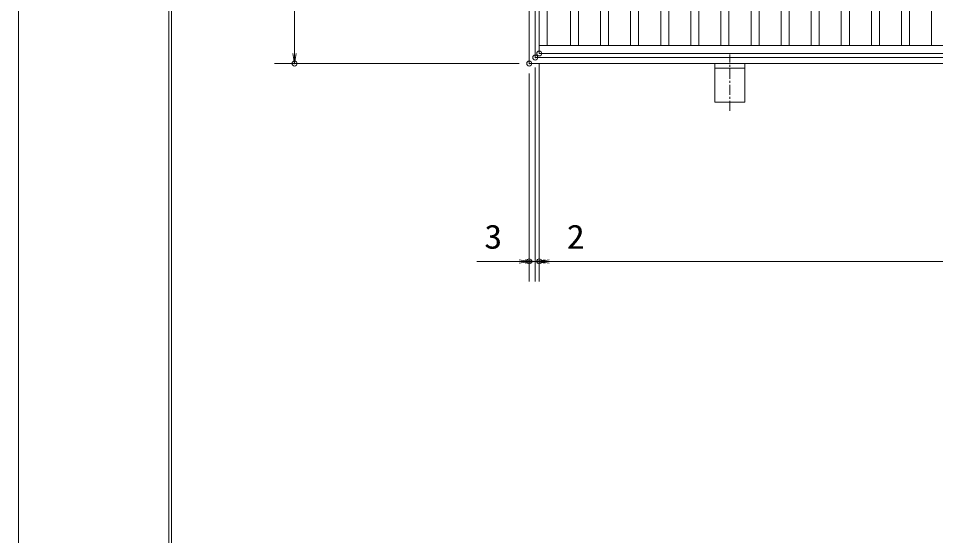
# Model space of a CAD drawing. Units: millimetres, scale not verified. Extents: x -1050 to 1050, y -742 to 742.
# Drawn here: x -1050 to -593, y -7.7 to 250 of the extents above; entities that cross this region are included whole.
import ezdxf
from ezdxf.enums import TextEntityAlignment as Align

# ---------------------------------------------------------------- set-up
doc = ezdxf.new("R2010")
doc.units = ezdxf.units.MM
doc.header["$LTSCALE"] = 5
doc.header["$PDMODE"] = 32
doc.header["$PDSIZE"] = 2.5
doc.linetypes.add('CHAIN1', pattern=[8, 5, -1, 1, -1])
for name, color, linetype, lineweight in [('0-0_7-図\u3000枠', 4, 'Continuous', 9), ('0-1_寸法注釈', 2, 'Continuous', 9), ('0-2_0', 2, 'Continuous', 9), ('0-3_DEFPOINTS', 134, 'Continuous', 9), ('0-4_アンカー', 7, 'Continuous', 9), ('0-5_枠', 7, 'Continuous', 9), ('0-8_蓋', 5, 'Continuous', 9)]:
    doc.layers.add(name, color=color, linetype=linetype, lineweight=lineweight)
doc.styles.add('ＭＳ ゴシック', font='')
doc.styles.get('ＭＳ ゴシック').set_extended_font_data('MS Gothic')

# ---------------------------------------------------------------- blocks, each defined once
blk = doc.blocks.new('_OPEN')
at = {"layer": '0-2_0'}
blk.add_line((0, 0), (-5, 0), dxfattribs=at)
blk.add_lwpolyline([(-5, 0.833), (0, 0), (-5, -0.833)], dxfattribs=at)
blk = doc.blocks.new('A$C5D7C781A')
at = {"layer": '0-4_アンカー', "color": 6, "linetype": 'CHAIN1'}
blk.add_line((37.5, 140.11), (37.5, 0), dxfattribs=at)
at = {"layer": '0-4_アンカー'}
for p, q in [((0, 118.78), (0, 22.26)), ((0, 118.78), (75, 118.78)), ((75, 118.78), (75, 22.26)), ((75, 33.76), (0, 33.76)), ((0, 22.26), (75, 22.26))]:
    blk.add_line(p, q, dxfattribs=at)

msp = doc.modelspace()

# ---------------------------------------------------------------- linework, layer by layer
at = {"layer": '0-0_7-図\u3000枠'}
for p, q in [((-975, -692.5), (-975, 692.5)), ((-973.75, -691.25), (-973.75, 691.25))]:
    msp.add_line(p, q, dxfattribs=at)
at = {"layer": '0-1_寸法注釈'}
for p, q in [((-912.363, 532.475), (-912.363, 232.475)), ((-800.45, 227.475), (-922.363, 227.475)), ((-792.45, 225.475), (-792.45, 118.953)), ((-792.45, 225.475), (-792.45, 118.953)), ((-790.45, 227.475), (-790.45, 118.953)), ((-790.45, 227.475), (-790.45, 118.953)), ((-795.45, 222.475), (-795.45, 118.953)), ((-800.45, 128.953), (-821.563, 128.953)), ((-797.45, 128.953), (-802.45, 128.953)), ((-792.45, 128.953), (-795.45, 128.953)), ((-792.45, 128.953), (-790.45, 128.953)), ((-787.45, 128.953), (-782.45, 128.953)), ((-785.45, 128.953), (199.55, 128.953)), ((-785.45, 128.953), (-764.337, 128.953))]:
    msp.add_line(p, q, dxfattribs=at)
at = {"layer": '0-3_DEFPOINTS'}
msp.add_lwpolyline([(-1050, -742.5), (-1050, 742.5), (1050, 742.5), (1050, -742.5)], close=True, dxfattribs=at)
for p in [(-790.45, 232.475), (-912.363, 227.475), (-795.45, 227.475), (-795.45, 227.475), (-792.45, 230.475), (-795.45, 128.953), (-790.45, 128.953)]:
    msp.add_point(p, dxfattribs=at)
at = {"layer": '0-5_枠'}
for p, q in [((-795.45, 537.475), (-795.45, 227.475)), ((-792.45, 534.475), (-792.45, 230.475)), ((-792.45, 230.475), (411.386, 230.475)), ((-795.45, 227.475), (409.55, 227.475))]:
    msp.add_line(p, q, dxfattribs=at)
at = {"layer": '0-8_蓋'}
for p, q in [((-790.45, 232.475), (-790.45, 532.475)), ((-786.45, 236.475), (-786.45, 528.475)), ((-774.95, 528.475), (-774.95, 236.475)), ((-770.95, 528.475), (-770.95, 236.475)), ((-759.95, 528.475), (-759.95, 236.475)), ((-755.95, 528.475), (-755.95, 236.475)), ((-744.95, 528.475), (-744.95, 236.475)), ((-740.95, 528.475), (-740.95, 236.475)), ((-729.95, 528.475), (-729.95, 236.475)), ((-725.95, 528.475), (-725.95, 236.475)), ((-714.95, 528.475), (-714.95, 236.475)), ((-710.95, 528.475), (-710.95, 236.475)), ((-699.95, 528.475), (-699.95, 236.475)), ((-695.95, 528.475), (-695.95, 236.475)), ((-684.95, 528.475), (-684.95, 236.475)), ((-680.95, 528.475), (-680.95, 236.475)), ((-669.95, 528.475), (-669.95, 236.475)), ((-665.95, 528.475), (-665.95, 236.475)), ((-654.95, 528.475), (-654.95, 236.475)), ((-650.95, 528.475), (-650.95, 236.475)), ((-639.95, 528.475), (-639.95, 236.475)), ((-635.95, 528.475), (-635.95, 236.475)), ((-624.95, 528.475), (-624.95, 236.475)), ((-620.95, 528.475), (-620.95, 236.475)), ((-609.95, 528.475), (-609.95, 236.475)), ((-605.95, 528.475), (-605.95, 236.475)), ((-594.95, 528.475), (-594.95, 236.475)), ((-790.45, 236.475), (204.55, 236.475)), ((-790.45, 232.475), (204.55, 232.475))]:
    msp.add_line(p, q, dxfattribs=at)
at = {"layer": '0-8_蓋', "color": 7}
msp.add_point((-790.45, 232.475), dxfattribs=at)

# ---------------------------------------------------------------- block references
at = {"layer": '0-1_寸法注釈'}
for p, rotation in [((-912.363, 227.475), 270), ((-792.45, 128.953), 180), ((-790.45, 128.953), 180), ((-790.45, 128.953), 180)]:
    msp.add_blockref('_OPEN', p, dxfattribs=dict(at, rotation=rotation))
for p in [(-795.45, 128.953), (-792.45, 128.953)]:
    msp.add_blockref('_OPEN', p, dxfattribs=at)
at = {"layer": '0-4_アンカー', "xscale": -0.2, "yscale": 0.2, "rotation": 180}
msp.add_blockref('A$C5D7C781A', (-702.95, 231.927), dxfattribs=at)

# ---------------------------------------------------------------- texts
at = {"layer": '0-1_寸法注釈', "color": 7, "style": 'ＭＳ ゴシック', "width": 1.1}
for s, p in [('3', (-817.873, 131.64)), ('2', (-776.76, 131.64))]:
    msp.add_text(s, height=12.02, dxfattribs=at).set_placement(p, align=Align.BOTTOM_LEFT)

doc.saveas('drawing.dxf')
